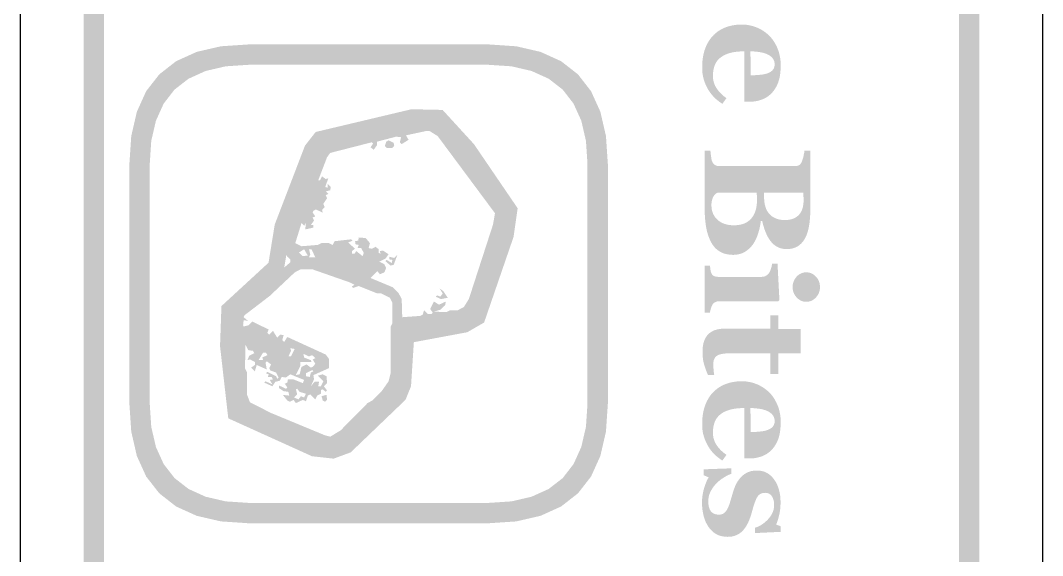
# Model space of a CAD drawing. Header units: millimetres. Extents: x 6 to 297, y 55 to 451.
# Drawn here: x 273.96 to 294.04, y 403.47 to 413.97 of the extents above; entities that cross this region are included whole.
import ezdxf

# ---------------------------------------------------------------- set-up
doc = ezdxf.new("R2010")
doc.units = ezdxf.units.MM
doc.layers.add('CUT', color=1, linetype='Continuous')
doc.layers.add('RASTER', color=7, linetype='Continuous')

msp = doc.modelspace()

# ---------------------------------------------------------------- hatches: boundary and pattern name
at = {"layer": 'RASTER'}
h = msp.add_hatch(color=7, dxfattribs=at)
h.paths.add_polyline_path([(290.6, 450), (291.116, 449.966), (291.563, 449.863), (291.941, 449.691), (292.25, 449.45), (292.491, 449.141), (292.663, 448.763), (292.766, 448.316), (292.8, 447.8), (292.8, 390.6), (292.766, 390.084), (292.662, 389.638), (292.491, 389.259), (292.25, 388.95), (291.941, 388.709), (291.563, 388.538), (291.116, 388.434), (290.6, 388.4), (277.4, 388.4), (276.884, 388.434), (276.438, 388.538), (276.059, 388.709), (275.75, 388.95), (275.509, 389.259), (275.338, 389.638), (275.234, 390.084), (275.2, 390.6), (275.2, 447.8), (275.234, 448.316), (275.338, 448.763), (275.509, 449.141), (275.75, 449.45), (276.059, 449.691), (276.438, 449.863), (276.884, 449.966), (277.4, 450)])
h.paths.add_polyline_path([(290.6, 449.6), (277.4, 449.6), (276.978, 449.572), (276.612, 449.488), (276.303, 449.347), (276.05, 449.15), (275.853, 448.897), (275.713, 448.588), (275.628, 448.222), (275.6, 447.8), (275.6, 390.6), (275.628, 390.178), (275.713, 389.813), (275.853, 389.503), (276.05, 389.25), (276.303, 389.053), (276.612, 388.912), (276.978, 388.828), (277.4, 388.8), (290.6, 388.8), (291.022, 388.828), (291.388, 388.912), (291.697, 389.053), (291.95, 389.25), (292.147, 389.503), (292.287, 389.813), (292.372, 390.178), (292.4, 390.6), (292.4, 447.8), (292.372, 448.222), (292.287, 448.588), (292.147, 448.897), (291.95, 449.15), (291.697, 449.347), (291.388, 449.488), (291.022, 449.572), (290.6, 449.6)], flags=0)
h = msp.add_hatch(color=7, dxfattribs=at)
h.paths.add_polyline_path([(287.75, 412.334), (287.729, 412.347), (287.709, 412.361), (287.689, 412.376), (287.669, 412.391), (287.649, 412.407), (287.63, 412.423), (287.611, 412.44), (287.593, 412.458), (287.574, 412.476), (287.557, 412.496), (287.54, 412.515), (287.524, 412.536), (287.508, 412.556), (287.494, 412.578), (287.479, 412.6), (287.466, 412.623), (287.452, 412.647), (287.44, 412.672), (287.428, 412.697), (287.417, 412.722), (287.407, 412.746), (287.398, 412.771), (287.389, 412.796), (287.382, 412.821), (287.375, 412.847), (287.369, 412.873), (287.364, 412.901), (287.36, 412.929), (287.357, 412.958), (287.355, 412.989), (287.354, 413.02), (287.353, 413.052), (287.354, 413.105), (287.357, 413.157), (287.362, 413.206), (287.369, 413.254), (287.377, 413.3), (287.388, 413.344), (287.4, 413.386), (287.415, 413.426), (287.431, 413.465), (287.448, 413.502), (287.467, 413.537), (287.487, 413.57), (287.508, 413.602), (287.531, 413.632), (287.555, 413.66), (287.58, 413.686), (287.607, 413.711), (287.635, 413.734), (287.663, 413.756), (287.694, 413.776), (287.725, 413.794), (287.757, 413.811), (287.791, 413.826), (287.826, 413.839), (287.861, 413.851), (287.898, 413.862), (287.935, 413.87), (287.973, 413.877), (288.012, 413.883), (288.051, 413.887), (288.091, 413.889), (288.132, 413.89), (288.17, 413.889), (288.206, 413.887), (288.243, 413.882), (288.279, 413.876), (288.314, 413.868), (288.35, 413.859), (288.384, 413.848), (288.419, 413.835), (288.453, 413.821), (288.485, 413.805), (288.517, 413.787), (288.548, 413.769), (288.578, 413.748), (288.607, 413.727), (288.635, 413.704), (288.663, 413.679), (288.688, 413.653), (288.712, 413.626), (288.735, 413.597), (288.757, 413.566), (288.777, 413.534), (288.796, 413.5), (288.814, 413.465), (288.831, 413.428), (288.846, 413.389), (288.859, 413.35), (288.87, 413.309), (288.879, 413.267), (288.887, 413.224), (288.892, 413.18), (288.895, 413.135), (288.896, 413.089), (288.895, 413.039), (288.892, 412.991), (288.889, 412.945), (288.883, 412.902), (288.876, 412.861), (288.868, 412.822), (288.857, 412.786), (288.846, 412.752), (288.833, 412.72), (288.819, 412.689), (288.803, 412.659), (288.786, 412.631), (288.769, 412.605), (288.75, 412.58), (288.729, 412.556), (288.708, 412.533), (288.687, 412.513), (288.664, 412.495), (288.641, 412.477), (288.617, 412.461), (288.592, 412.447), (288.566, 412.434), (288.539, 412.422), (288.511, 412.412), (288.483, 412.403), (288.454, 412.395), (288.424, 412.389), (288.395, 412.383), (288.365, 412.379), (288.335, 412.376), (288.304, 412.374), (288.273, 412.374), (288.178, 412.374), (288.178, 413.364), (288.105, 413.362), (288.037, 413.357), (287.973, 413.348), (287.913, 413.335), (287.859, 413.319), (287.808, 413.299), (287.762, 413.275), (287.721, 413.248), (287.684, 413.217), (287.652, 413.182), (287.625, 413.142), (287.603, 413.099), (287.586, 413.05), (287.574, 412.998), (287.567, 412.942), (287.564, 412.881), (287.565, 412.847), (287.569, 412.814), (287.575, 412.781), (287.583, 412.75), (287.594, 412.719), (287.606, 412.69), (287.622, 412.661), (287.64, 412.633), (287.659, 412.606), (287.68, 412.58), (287.702, 412.555), (287.725, 412.531), (287.75, 412.508), (287.775, 412.486), (287.802, 412.466), (287.831, 412.446)])
h.paths.add_polyline_path([(288.307, 412.894), (288.329, 412.894), (288.351, 412.894), (288.373, 412.895), (288.396, 412.896), (288.418, 412.897), (288.441, 412.899), (288.464, 412.901), (288.487, 412.903), (288.509, 412.905), (288.531, 412.908), (288.551, 412.911), (288.571, 412.915), (288.589, 412.919), (288.606, 412.923), (288.623, 412.928), (288.638, 412.933), (288.654, 412.94), (288.67, 412.947), (288.685, 412.955), (288.698, 412.963), (288.711, 412.972), (288.722, 412.981), (288.732, 412.991), (288.742, 413.002), (288.75, 413.013), (288.757, 413.025), (288.763, 413.037), (288.768, 413.05), (288.772, 413.064), (288.775, 413.079), (288.776, 413.095), (288.777, 413.111), (288.775, 413.138), (288.77, 413.164), (288.761, 413.189), (288.748, 413.212), (288.732, 413.234), (288.713, 413.254), (288.689, 413.273), (288.663, 413.291), (288.632, 413.307), (288.597, 413.321), (288.558, 413.333), (288.515, 413.343), (288.468, 413.351), (288.416, 413.357), (288.361, 413.362), (288.301, 413.364)], flags=0)
h = msp.add_hatch(color=7, dxfattribs=at)
h.paths.add_polyline_path([(283.15, 413.5), (283.701, 413.463), (284.178, 413.353), (284.582, 413.17), (284.913, 412.912), (285.17, 412.582), (285.353, 412.178), (285.463, 411.701), (285.5, 411.15), (285.5, 406.45), (285.463, 405.899), (285.353, 405.422), (285.17, 405.018), (284.913, 404.688), (284.582, 404.43), (284.178, 404.247), (283.701, 404.137), (283.15, 404.1), (278.45, 404.1), (277.899, 404.137), (277.422, 404.247), (277.018, 404.43), (276.688, 404.688), (276.43, 405.018), (276.247, 405.422), (276.137, 405.899), (276.1, 406.45), (276.1, 411.15), (276.137, 411.701), (276.247, 412.178), (276.43, 412.582), (276.688, 412.912), (277.018, 413.17), (277.422, 413.353), (277.899, 413.463), (278.45, 413.5)])
h.paths.add_polyline_path([(283.15, 413.1), (278.45, 413.1), (277.993, 413.07), (277.597, 412.978), (277.262, 412.826), (276.987, 412.613), (276.774, 412.338), (276.622, 412.003), (276.53, 411.607), (276.5, 411.15), (276.5, 406.45), (276.53, 405.993), (276.622, 405.597), (276.774, 405.262), (276.987, 404.988), (277.262, 404.774), (277.597, 404.622), (277.993, 404.53), (278.45, 404.5), (283.15, 404.5), (283.607, 404.53), (284.003, 404.622), (284.338, 404.774), (284.613, 404.987), (284.826, 405.262), (284.978, 405.597), (285.07, 405.993), (285.1, 406.45), (285.1, 411.15), (285.07, 411.607), (284.978, 412.003), (284.826, 412.338), (284.613, 412.613), (284.338, 412.826), (284.003, 412.978), (283.607, 413.07), (283.15, 413.1)], flags=0)
h = msp.add_hatch(color=7, dxfattribs=at)
h.paths.add_polyline_path([(283.728, 410.284), (283.647, 409.72), (283.069, 408.04), (282.737, 407.85), (281.689, 407.655), (281.633, 406.79), (281.526, 406.525), (280.448, 405.492), (280.113, 405.369), (279.688, 405.416), (278.043, 406.16), (277.881, 407.578), (277.909, 408.364), (278.834, 409.215), (278.956, 409.965), (279.55, 411.513), (279.76, 411.781), (281.641, 412.227), (282.254, 412.214), (282.869, 411.543)])
h.paths.add_polyline_path([(283.393, 410.206), (282.618, 411.344), (282.111, 411.897), (281.676, 411.906), (279.943, 411.495), (279.831, 411.353), (279.267, 409.881), (279.132, 409.054), (278.224, 408.219), (278.201, 407.591), (278.34, 406.377), (279.773, 405.729), (280.073, 405.695), (280.274, 405.77), (281.255, 406.709), (281.317, 406.862), (281.386, 407.924), (282.625, 408.155), (282.806, 408.258), (283.335, 409.795), (283.393, 410.206)], flags=0)
h = msp.add_hatch(color=7, dxfattribs=at)
h.paths.add_polyline_path([(283.491, 410.176), (283.502, 410.113), (283.355, 409.6), (282.952, 408.391), (282.853, 408.196), (282.586, 408.061), (281.439, 407.889), (281.413, 406.888), (281.351, 406.73), (281.094, 406.437), (280.925, 406.313), (280.398, 405.778), (280.251, 405.668), (280.13, 405.605), (279.91, 405.605), (278.25, 406.327), (278.188, 406.595), (278.151, 407.474), (278.114, 407.548), (278.114, 408.207), (278.36, 408.475), (278.455, 408.526), (278.616, 408.695), (278.712, 408.746), (279.261, 409.223), (279.261, 409.281), (279.203, 409.333), (279.104, 409.527), (279.141, 409.747), (279.727, 411.286), (279.826, 411.48), (279.899, 411.554), (280.167, 411.653), (281.266, 411.873), (281.633, 411.982), (282.036, 412.019), (282.23, 411.92), (282.34, 411.81), (283.33, 410.491)])
h.paths.add_polyline_path([(283.282, 410.187), (282.157, 411.7), (281.999, 411.799), (281.926, 411.799), (281.534, 411.715), (281.585, 411.627), (281.45, 411.543), (281.413, 411.579), (281.439, 411.678), (281.34, 411.689), (280.962, 411.59), (280.962, 411.517), (280.9, 411.433), (280.837, 411.48), (280.889, 411.554), (280.863, 411.579), (280.046, 411.37), (279.984, 411.286), (279.811, 410.835), (279.848, 410.835), (279.885, 410.909), (279.958, 410.857), (280.009, 410.872), (279.947, 410.7), (279.995, 410.689), (279.995, 410.762), (280.057, 410.7), (280.046, 410.637), (279.958, 410.615), (280.009, 410.564), (279.958, 410.542), (279.984, 410.48), (279.91, 410.37), (279.936, 410.308), (279.885, 410.249), (279.899, 410.198), (279.764, 410.26), (279.716, 410.234), (279.701, 410.198), (279.753, 410.124), (279.701, 410.102), (279.727, 410.04), (279.665, 409.956), (279.716, 409.956), (279.716, 409.904), (279.555, 409.868), (279.569, 409.992), (279.533, 409.941), (279.481, 409.992), (279.36, 409.6), (279.481, 409.538), (279.8, 409.564), (279.874, 409.6), (280.02, 409.6), (280.093, 409.564), (280.13, 409.637), (280.46, 409.674), (280.486, 409.648), (280.398, 409.611), (280.533, 409.49), (280.471, 409.443), (280.471, 409.391), (280.522, 409.391), (280.559, 409.443), (280.68, 409.344), (280.706, 409.406), (280.654, 409.501), (280.581, 409.501), (280.607, 409.564), (280.544, 409.575), (280.533, 409.637), (280.596, 409.648), (280.607, 409.71), (280.742, 409.699), (280.826, 409.6), (280.801, 409.501), (280.863, 409.49), (280.936, 409.527), (280.999, 409.479), (280.999, 409.406), (281.035, 409.391), (281.021, 409.443), (281.083, 409.454), (281.193, 409.38), (281.131, 409.296), (281.01, 409.234), (281.109, 409.186), (281.145, 409.113), (281.109, 409.025), (281.021, 408.988), (280.973, 409.05), (280.837, 408.915), (281.277, 408.732), (281.387, 408.622), (281.45, 408.501), (281.461, 408.145), (281.816, 408.171), (281.864, 408.196), (281.889, 408.281), (281.963, 408.207), (282.036, 408.207), (282.062, 408.233), (282.01, 408.306), (282.084, 408.453), (282.183, 408.391), (282.318, 408.453), (282.303, 408.38), (282.208, 408.292), (282.084, 408.255), (282.329, 408.244), (282.402, 408.281), (282.549, 408.281), (282.67, 408.343), (282.769, 408.501), (283.245, 409.967)], flags=0)
h.paths.add_polyline_path([(282.355, 408.526), (282.219, 408.501), (282.12, 408.548), (282.146, 408.574), (282.208, 408.548), (282.256, 408.611), (282.194, 408.71), (282.267, 408.658)], flags=0)
h.paths.add_polyline_path([(281.365, 409.369), (281.292, 409.171), (281.23, 409.16), (281.131, 409.245), (281.156, 409.27), (281.255, 409.208), (281.266, 409.27), (281.204, 409.281), (281.204, 409.333), (281.303, 409.307)], flags=0)
h.paths.add_polyline_path([(281.292, 411.568), (281.303, 411.506), (281.266, 411.469), (281.156, 411.469), (281.12, 411.506), (281.145, 411.59), (281.193, 411.616)], flags=0)
h.paths.add_polyline_path([(281.266, 408.427), (281.219, 408.526), (281.046, 408.611), (280.973, 408.611), (280.607, 408.757), (280.497, 408.721), (280.471, 408.746), (280.522, 408.783), (280.423, 408.831), (279.69, 409.087), (279.47, 409.087), (279.349, 409.025), (278.858, 408.563), (278.36, 408.182), (278.345, 408.145), (278.433, 408.072), (278.345, 408.087), (278.334, 407.988), (278.345, 407.962), (278.444, 407.988), (278.517, 408.061), (278.836, 407.903), (278.811, 407.841), (278.847, 407.804), (278.921, 407.878), (279.005, 407.742), (279.067, 407.804), (279.13, 407.793), (279.104, 407.694), (279.141, 407.658), (279.203, 407.757), (279.958, 407.412), (280.02, 407.328), (280.02, 407.145), (279.716, 407.009), (279.727, 406.925), (279.665, 406.789), (279.738, 406.877), (279.826, 406.877), (279.811, 406.789), (279.863, 406.789), (279.91, 406.888), (279.8, 406.998), (279.899, 407.024), (279.973, 406.987), (279.984, 406.851), (279.921, 406.789), (279.984, 406.705), (279.958, 406.679), (279.899, 406.73), (279.863, 406.716), (279.863, 406.643), (279.789, 406.606), (279.753, 406.533), (279.654, 406.632), (279.606, 406.606), (279.569, 406.496), (279.507, 406.522), (279.371, 406.459), (279.324, 406.522), (279.25, 406.485), (279.203, 406.511), (279.115, 406.621), (279.24, 406.606), (279.225, 406.679), (279.13, 406.694), (279.042, 406.752), (279.042, 406.804), (279.177, 406.741), (279.203, 406.767), (279.152, 406.84), (279.203, 406.862), (279.214, 406.925), (279.324, 406.925), (279.507, 406.851), (279.533, 406.914), (279.261, 407.024), (279.177, 406.961), (279.093, 406.972), (279.056, 406.899), (278.968, 406.877), (278.91, 406.789), (278.748, 406.862), (278.774, 406.888), (278.91, 406.826), (278.858, 406.914), (278.921, 406.925), (278.895, 406.972), (278.822, 406.972), (278.836, 407.024), (278.785, 407.046), (278.811, 407.071), (278.983, 406.987), (279.005, 406.936), (279.031, 406.961), (278.983, 407.06), (278.873, 407.097), (278.847, 407.145), (278.884, 407.218), (278.8, 407.28), (278.774, 407.255), (278.8, 407.119), (278.602, 407.207), (278.565, 407.082), (278.492, 407.156), (278.565, 407.207), (278.565, 407.266), (278.47, 407.317), (278.419, 407.302), (278.455, 407.39), (278.554, 407.438), (278.528, 407.485), (278.433, 407.5), (278.382, 407.61), (278.371, 407.145), (278.408, 407.071), (278.408, 406.632), (278.47, 406.474), (278.884, 406.265), (279.947, 405.825), (280.046, 405.8), (280.251, 405.924), (280.779, 406.459), (280.874, 406.511), (281.057, 406.694), (281.193, 406.888), (281.23, 407.035), (281.23, 407.951), (281.266, 408.024)], flags=0)
h.paths.add_polyline_path([(279.973, 406.621), (279.984, 406.522), (279.947, 406.485), (279.899, 406.511), (279.874, 406.595)], flags=0)
h.paths.add_polyline_path([(279.753, 409.318), (279.679, 409.479), (279.628, 409.479), (279.654, 409.38), (279.628, 409.318)], flags=0)
h.paths.add_polyline_path([(279.753, 407.339), (279.69, 407.401), (279.628, 407.376), (279.518, 407.427), (279.533, 407.354), (279.665, 407.302), (279.679, 407.266), (279.459, 407.266), (279.459, 407.192), (279.371, 407.009), (279.445, 407.024), (279.481, 407.17), (279.58, 407.218), (279.665, 407.156), (279.701, 407.17), (279.753, 407.229), (279.701, 407.317)], flags=0)
h.paths.add_polyline_path([(279.716, 407.082), (279.69, 407.108), (279.569, 407.046), (279.569, 406.987), (279.643, 406.972), (279.665, 407.06)], flags=0)
h.paths.add_polyline_path([(279.606, 409.355), (279.533, 409.479), (279.434, 409.417), (279.507, 409.344)], flags=0)
h.paths.add_polyline_path([(279.569, 406.643), (279.445, 406.679), (279.397, 406.741), (279.371, 406.73), (279.397, 406.632), (279.335, 406.569), (279.423, 406.533), (279.47, 406.595), (279.533, 406.569)], flags=0)
h.paths.add_polyline_path([(279.349, 407.522), (279.261, 407.537), (279.276, 407.485), (279.225, 407.376), (279.276, 407.376)], flags=0)
h.paths.add_polyline_path([(278.811, 407.401), (278.785, 407.449), (278.726, 407.449), (278.638, 407.302), (278.726, 407.302), (278.712, 407.354)], flags=0)
h = msp.add_hatch(color=7, dxfattribs=at)
h.paths.add_polyline_path([(288.354, 409.58), (288.337, 409.557), (288.319, 409.536), (288.301, 409.515), (288.281, 409.495), (288.26, 409.477), (288.238, 409.46), (288.216, 409.443), (288.192, 409.428), (288.167, 409.414), (288.141, 409.402), (288.114, 409.392), (288.086, 409.384), (288.057, 409.378), (288.026, 409.373), (287.995, 409.37), (287.963, 409.369), (287.924, 409.37), (287.886, 409.374), (287.851, 409.379), (287.817, 409.386), (287.784, 409.395), (287.753, 409.407), (287.723, 409.42), (287.695, 409.436), (287.669, 409.454), (287.643, 409.473), (287.62, 409.494), (287.598, 409.517), (287.577, 409.542), (287.557, 409.569), (287.54, 409.597), (287.523, 409.627), (287.507, 409.661), (287.492, 409.696), (287.478, 409.732), (287.466, 409.769), (287.454, 409.808), (287.444, 409.848), (287.435, 409.889), (287.428, 409.931), (287.421, 409.975), (287.416, 410.021), (287.411, 410.069), (287.407, 410.119), (287.404, 410.17), (287.402, 410.224), (287.4, 410.279), (287.4, 410.336), (287.4, 411.416), (287.514, 411.416), (287.515, 411.404), (287.517, 411.392), (287.518, 411.378), (287.52, 411.365), (287.521, 411.35), (287.523, 411.335), (287.525, 411.318), (287.527, 411.302), (287.53, 411.285), (287.532, 411.27), (287.534, 411.256), (287.537, 411.243), (287.54, 411.232), (287.542, 411.221), (287.545, 411.212), (287.548, 411.205), (287.554, 411.192), (287.56, 411.18), (287.566, 411.169), (287.573, 411.159), (287.581, 411.151), (287.589, 411.143), (287.597, 411.136), (287.606, 411.131), (287.615, 411.126), (287.625, 411.122), (287.636, 411.119), (287.647, 411.116), (287.659, 411.114), (287.672, 411.112), (287.685, 411.111), (287.699, 411.111), (289.164, 411.111), (289.177, 411.111), (289.189, 411.112), (289.201, 411.113), (289.212, 411.115), (289.223, 411.117), (289.233, 411.12), (289.242, 411.123), (289.252, 411.127), (289.26, 411.132), (289.269, 411.138), (289.277, 411.146), (289.285, 411.155), (289.292, 411.165), (289.299, 411.177), (289.306, 411.19), (289.313, 411.205), (289.318, 411.216), (289.322, 411.229), (289.326, 411.241), (289.33, 411.254), (289.334, 411.267), (289.338, 411.281), (289.341, 411.296), (289.345, 411.31), (289.348, 411.325), (289.35, 411.339), (289.353, 411.353), (289.356, 411.367), (289.358, 411.38), (289.36, 411.392), (289.362, 411.404), (289.364, 411.416), (289.479, 411.416), (289.479, 410.286), (289.477, 410.184), (289.471, 410.088), (289.462, 410), (289.449, 409.919), (289.433, 409.846), (289.413, 409.781), (289.389, 409.722), (289.361, 409.671), (289.33, 409.627), (289.296, 409.589), (289.258, 409.556), (289.216, 409.529), (289.171, 409.509), (289.123, 409.494), (289.071, 409.485), (289.016, 409.482), (288.99, 409.483), (288.965, 409.485), (288.94, 409.488), (288.917, 409.493), (288.894, 409.499), (288.872, 409.506), (288.851, 409.515), (288.83, 409.525), (288.811, 409.536), (288.792, 409.548), (288.774, 409.562), (288.756, 409.576), (288.739, 409.592), (288.723, 409.609), (288.707, 409.627), (288.692, 409.646), (288.679, 409.665), (288.666, 409.684), (288.653, 409.704), (288.641, 409.725), (288.63, 409.747), (288.619, 409.77), (288.608, 409.793), (288.598, 409.818), (288.589, 409.843), (288.579, 409.868), (288.57, 409.894), (288.562, 409.921), (288.554, 409.948), (288.546, 409.975), (288.539, 410.003), (288.532, 410.032), (288.504, 410.032), (288.501, 410.003), (288.497, 409.974), (288.492, 409.945), (288.486, 409.915), (288.479, 409.885), (288.472, 409.855), (288.463, 409.825), (288.454, 409.794), (288.444, 409.764), (288.433, 409.735), (288.422, 409.706), (288.409, 409.679), (288.397, 409.653), (288.383, 409.628), (288.369, 409.604), (288.354, 409.58)])
h.paths.add_polyline_path([(288.979, 410.052), (289.021, 410.054), (289.061, 410.058), (289.098, 410.066), (289.133, 410.076), (289.165, 410.09), (289.196, 410.107), (289.223, 410.127), (289.249, 410.149), (289.271, 410.175), (289.291, 410.204), (289.308, 410.236), (289.321, 410.271), (289.332, 410.309), (289.339, 410.35), (289.344, 410.395), (289.345, 410.442), (289.345, 410.449), (289.345, 410.457), (289.345, 410.465), (289.345, 410.474), (289.344, 410.483), (289.344, 410.493), (289.344, 410.503), (289.343, 410.514), (289.343, 410.525), (289.342, 410.536), (289.342, 410.546), (289.341, 410.556), (289.341, 410.565), (289.34, 410.574), (289.34, 410.583), (289.339, 410.591), (288.569, 410.591), (288.569, 410.515), (288.571, 410.458), (288.576, 410.404), (288.584, 410.354), (288.597, 410.309), (288.612, 410.267), (288.631, 410.229), (288.654, 410.195), (288.68, 410.165), (288.708, 410.138), (288.74, 410.115), (288.774, 410.096), (288.81, 410.08), (288.848, 410.068), (288.89, 410.059), (288.933, 410.054), (288.979, 410.052)], flags=0)
h.paths.add_polyline_path([(287.982, 409.95), (288.034, 409.952), (288.084, 409.958), (288.13, 409.968), (288.173, 409.982), (288.213, 410), (288.25, 410.022), (288.284, 410.048), (288.314, 410.078), (288.341, 410.112), (288.365, 410.15), (288.385, 410.191), (288.401, 410.236), (288.414, 410.284), (288.423, 410.335), (288.428, 410.39), (288.43, 410.449), (288.43, 410.456), (288.43, 410.464), (288.429, 410.472), (288.429, 410.481), (288.429, 410.491), (288.429, 410.501), (288.428, 410.512), (288.428, 410.523), (288.427, 410.534), (288.427, 410.545), (288.426, 410.554), (288.426, 410.563), (288.425, 410.571), (288.425, 410.579), (288.424, 410.585), (288.424, 410.591), (287.664, 410.591), (287.65, 410.587), (287.638, 410.581), (287.625, 410.573), (287.614, 410.564), (287.603, 410.553), (287.592, 410.54), (287.582, 410.525), (287.572, 410.509), (287.563, 410.491), (287.556, 410.473), (287.549, 410.453), (287.544, 410.433), (287.54, 410.412), (287.537, 410.389), (287.535, 410.366), (287.535, 410.342), (287.537, 410.3), (287.542, 410.259), (287.551, 410.221), (287.564, 410.184), (287.581, 410.15), (287.601, 410.117), (287.624, 410.087), (287.652, 410.059), (287.683, 410.033), (287.716, 410.011), (287.753, 409.992), (287.793, 409.977), (287.836, 409.965), (287.881, 409.956), (287.93, 409.951), (287.982, 409.95)], flags=0)
h = msp.add_hatch(color=7, dxfattribs=at)
h.paths.add_polyline_path([(287.4, 408.234), (287.4, 409.16), (287.507, 409.16), (287.508, 409.15), (287.508, 409.141), (287.509, 409.132), (287.51, 409.122), (287.511, 409.113), (287.512, 409.104), (287.513, 409.094), (287.514, 409.085), (287.515, 409.076), (287.517, 409.068), (287.518, 409.059), (287.52, 409.051), (287.522, 409.043), (287.524, 409.036), (287.526, 409.029), (287.529, 409.022), (287.534, 409.011), (287.539, 409.001), (287.544, 408.991), (287.55, 408.982), (287.557, 408.975), (287.564, 408.968), (287.571, 408.962), (287.579, 408.956), (287.588, 408.952), (287.597, 408.948), (287.607, 408.945), (287.618, 408.942), (287.629, 408.94), (287.641, 408.938), (287.653, 408.938), (287.667, 408.937), (288.519, 408.937), (288.532, 408.938), (288.544, 408.939), (288.556, 408.941), (288.567, 408.943), (288.578, 408.946), (288.589, 408.95), (288.599, 408.955), (288.609, 408.961), (288.619, 408.967), (288.628, 408.973), (288.636, 408.98), (288.644, 408.987), (288.652, 408.995), (288.659, 409.002), (288.665, 409.011), (288.671, 409.019), (288.676, 409.026), (288.68, 409.034), (288.684, 409.043), (288.689, 409.052), (288.693, 409.063), (288.697, 409.074), (288.701, 409.086), (288.705, 409.099), (288.709, 409.112), (288.713, 409.125), (288.716, 409.138), (288.718, 409.15), (288.721, 409.162), (288.723, 409.174), (288.724, 409.185), (288.726, 409.197), (288.833, 409.197), (288.871, 408.479), (288.849, 408.457), (287.686, 408.457), (287.673, 408.456), (287.661, 408.455), (287.649, 408.454), (287.638, 408.451), (287.628, 408.448), (287.617, 408.444), (287.608, 408.44), (287.598, 408.435), (287.59, 408.429), (287.582, 408.423), (287.574, 408.416), (287.567, 408.408), (287.561, 408.4), (287.555, 408.391), (287.55, 408.382), (287.545, 408.372), (287.542, 408.364), (287.539, 408.357), (287.536, 408.349), (287.533, 408.341), (287.53, 408.333), (287.527, 408.325), (287.524, 408.316), (287.522, 408.307), (287.519, 408.299), (287.517, 408.29), (287.515, 408.281), (287.513, 408.272), (287.511, 408.262), (287.509, 408.253), (287.508, 408.244), (287.507, 408.234)])
h.paths.add_polyline_path([(289.398, 408.448), (289.371, 408.449), (289.344, 408.453), (289.319, 408.46), (289.295, 408.469), (289.272, 408.482), (289.25, 408.496), (289.228, 408.514), (289.208, 408.534), (289.19, 408.556), (289.174, 408.579), (289.161, 408.602), (289.15, 408.627), (289.141, 408.653), (289.135, 408.68), (289.131, 408.708), (289.13, 408.737), (289.131, 408.766), (289.135, 408.794), (289.141, 408.821), (289.15, 408.847), (289.161, 408.872), (289.174, 408.896), (289.19, 408.919), (289.208, 408.941), (289.228, 408.961), (289.25, 408.978), (289.272, 408.993), (289.295, 409.005), (289.319, 409.015), (289.344, 409.021), (289.371, 409.025), (289.398, 409.027), (289.425, 409.025), (289.452, 409.021), (289.477, 409.015), (289.501, 409.005), (289.525, 408.993), (289.547, 408.978), (289.568, 408.961), (289.588, 408.941), (289.607, 408.919), (289.623, 408.896), (289.637, 408.872), (289.648, 408.847), (289.656, 408.821), (289.663, 408.794), (289.666, 408.766), (289.668, 408.737), (289.666, 408.707), (289.663, 408.679), (289.656, 408.652), (289.648, 408.626), (289.637, 408.601), (289.623, 408.578), (289.607, 408.555), (289.588, 408.533), (289.568, 408.513), (289.547, 408.496), (289.525, 408.481), (289.501, 408.469), (289.477, 408.46), (289.452, 408.453), (289.425, 408.449), (289.398, 408.448)])
for points in [[(287.467, 407.01), (287.457, 407.033), (287.447, 407.057), (287.438, 407.082), (287.428, 407.107), (287.419, 407.132), (287.41, 407.158), (287.402, 407.184), (287.393, 407.21), (287.386, 407.238), (287.379, 407.267), (287.373, 407.297), (287.369, 407.329), (287.365, 407.362), (287.363, 407.397), (287.361, 407.433), (287.36, 407.471), (287.362, 407.526), (287.367, 407.578), (287.376, 407.626), (287.388, 407.67), (287.404, 407.711), (287.423, 407.747), (287.446, 407.781), (287.472, 407.81), (287.501, 407.836), (287.533, 407.858), (287.569, 407.878), (287.607, 407.893), (287.648, 407.905), (287.692, 407.914), (287.74, 407.919), (287.79, 407.921), (288.689, 407.921), (288.689, 408.184), (288.847, 408.184), (288.847, 407.915), (289.291, 407.915), (289.291, 407.439), (288.847, 407.439), (288.847, 407.029), (288.689, 407.029), (288.689, 407.436), (287.886, 407.436), (287.845, 407.435), (287.807, 407.433), (287.772, 407.429), (287.74, 407.424), (287.711, 407.417), (287.685, 407.409), (287.663, 407.399), (287.643, 407.388), (287.626, 407.375), (287.612, 407.36), (287.599, 407.342), (287.589, 407.322), (287.581, 407.299), (287.576, 407.274), (287.573, 407.247), (287.571, 407.218), (287.571, 407.207), (287.572, 407.196), (287.572, 407.184), (287.573, 407.17), (287.574, 407.156), (287.575, 407.141), (287.576, 407.125), (287.577, 407.108), (287.579, 407.091), (287.58, 407.075), (287.582, 407.061), (287.583, 407.048), (287.585, 407.036), (287.587, 407.026), (287.589, 407.017), (287.59, 407.01)], [(287.35, 404.513), (287.351, 404.549), (287.353, 404.584), (287.356, 404.619), (287.361, 404.654), (287.367, 404.689), (287.374, 404.723), (287.382, 404.757), (287.392, 404.791), (287.402, 404.824), (287.413, 404.855), (287.424, 404.884), (287.435, 404.911), (287.446, 404.937), (287.457, 404.96), (287.469, 404.982), (287.481, 405.001), (287.381, 405.045), (287.381, 405.159), (287.927, 405.179), (287.927, 405.072), (287.911, 405.066), (287.893, 405.059), (287.876, 405.051), (287.857, 405.042), (287.838, 405.033), (287.819, 405.022), (287.799, 405.011), (287.779, 404.998), (287.758, 404.985), (287.738, 404.972), (287.719, 404.958), (287.7, 404.943), (287.682, 404.929), (287.664, 404.913), (287.647, 404.897), (287.63, 404.881), (287.614, 404.864), (287.598, 404.845), (287.583, 404.827), (287.569, 404.807), (287.556, 404.787), (287.543, 404.767), (287.53, 404.746), (287.519, 404.724), (287.508, 404.701), (287.499, 404.679), (287.491, 404.655), (287.485, 404.632), (287.48, 404.608), (287.476, 404.584), (287.474, 404.559), (287.473, 404.534), (287.474, 404.502), (287.476, 404.472), (287.481, 404.444), (287.486, 404.418), (287.494, 404.394), (287.502, 404.372), (287.513, 404.353), (287.525, 404.335), (287.539, 404.32), (287.555, 404.307), (287.572, 404.296), (287.591, 404.287), (287.612, 404.279), (287.635, 404.274), (287.659, 404.271), (287.686, 404.27), (287.7, 404.271), (287.714, 404.272), (287.727, 404.274), (287.739, 404.278), (287.751, 404.282), (287.762, 404.287), (287.772, 404.293), (287.782, 404.3), (287.792, 404.307), (287.801, 404.316), (287.809, 404.325), (287.818, 404.334), (287.826, 404.345), (287.834, 404.356), (287.841, 404.368), (287.848, 404.38), (287.855, 404.395), (287.862, 404.409), (287.869, 404.425), (287.875, 404.44), (287.881, 404.456), (287.887, 404.472), (287.893, 404.489), (287.898, 404.505), (287.903, 404.523), (287.909, 404.541), (287.915, 404.561), (287.921, 404.581), (287.927, 404.603), (287.934, 404.625), (287.941, 404.649), (287.948, 404.673), (287.955, 404.698), (287.963, 404.721), (287.97, 404.744), (287.977, 404.766), (287.985, 404.786), (287.992, 404.806), (288, 404.826), (288.007, 404.844), (288.015, 404.862), (288.024, 404.88), (288.035, 404.898), (288.046, 404.916), (288.058, 404.935), (288.072, 404.953), (288.086, 404.972), (288.102, 404.991), (288.116, 405.007), (288.132, 405.022), (288.148, 405.037), (288.165, 405.05), (288.182, 405.063), (288.201, 405.075), (288.22, 405.086), (288.239, 405.096), (288.26, 405.106), (288.282, 405.114), (288.304, 405.121), (288.328, 405.126), (288.352, 405.13), (288.378, 405.134), (288.404, 405.135), (288.431, 405.136), (288.482, 405.133), (288.53, 405.125), (288.575, 405.112), (288.618, 405.093), (288.659, 405.068), (288.697, 405.038), (288.732, 405.003), (288.765, 404.962), (288.795, 404.917), (288.821, 404.869), (288.843, 404.817), (288.861, 404.762), (288.875, 404.703), (288.885, 404.642), (288.891, 404.576), (288.893, 404.508), (288.892, 404.475), (288.891, 404.442), (288.889, 404.411), (288.886, 404.38), (288.882, 404.349), (288.877, 404.32), (288.872, 404.291), (288.866, 404.262), (288.859, 404.235), (288.852, 404.208), (288.845, 404.183), (288.837, 404.159), (288.83, 404.136), (288.822, 404.114), (288.814, 404.094), (288.806, 404.074), (288.893, 404.043), (288.893, 403.932), (288.393, 403.908), (288.393, 404.013), (288.431, 404.026), (288.467, 404.043), (288.502, 404.061), (288.535, 404.082), (288.567, 404.105), (288.598, 404.131), (288.628, 404.158), (288.656, 404.188), (288.682, 404.22), (288.704, 404.252), (288.723, 404.284), (288.739, 404.318), (288.751, 404.351), (288.76, 404.386), (288.765, 404.421), (288.767, 404.456), (288.766, 404.484), (288.764, 404.51), (288.76, 404.534), (288.755, 404.557), (288.748, 404.578), (288.74, 404.598), (288.731, 404.617), (288.72, 404.634), (288.708, 404.649), (288.694, 404.662), (288.68, 404.673), (288.664, 404.682), (288.647, 404.689), (288.629, 404.694), (288.61, 404.697), (288.589, 404.698), (288.563, 404.697), (288.538, 404.692), (288.515, 404.685), (288.494, 404.674), (288.474, 404.661), (288.457, 404.645), (288.442, 404.626), (288.428, 404.604), (288.416, 404.579), (288.404, 404.552), (288.392, 404.522), (288.38, 404.49), (288.368, 404.456), (288.357, 404.419), (288.346, 404.38), (288.335, 404.339), (288.317, 404.276), (288.298, 404.217), (288.277, 404.162), (288.255, 404.112), (288.231, 404.066), (288.206, 404.025), (288.179, 403.988), (288.151, 403.955), (288.121, 403.927), (288.089, 403.902), (288.054, 403.881), (288.018, 403.864), (287.98, 403.851), (287.94, 403.841), (287.898, 403.836), (287.854, 403.834), (287.796, 403.837), (287.741, 403.846), (287.689, 403.86), (287.641, 403.881), (287.596, 403.907), (287.555, 403.94), (287.517, 403.978), (287.482, 404.022), (287.451, 404.071), (287.424, 404.123), (287.402, 404.179), (287.383, 404.239), (287.369, 404.302), (287.358, 404.369), (287.352, 404.439), (287.35, 404.513)]]:
    msp.add_hatch(color=7, dxfattribs=at).paths.add_polyline_path(points)
h = msp.add_hatch(color=7, dxfattribs=at)
h.paths.add_polyline_path([(287.75, 405.332), (287.729, 405.345), (287.709, 405.359), (287.689, 405.374), (287.669, 405.389), (287.649, 405.405), (287.63, 405.421), (287.611, 405.438), (287.593, 405.456), (287.574, 405.475), (287.557, 405.494), (287.54, 405.513), (287.524, 405.534), (287.508, 405.554), (287.494, 405.576), (287.479, 405.598), (287.466, 405.621), (287.452, 405.645), (287.44, 405.67), (287.428, 405.695), (287.417, 405.72), (287.407, 405.744), (287.398, 405.769), (287.389, 405.794), (287.382, 405.819), (287.375, 405.845), (287.369, 405.871), (287.364, 405.899), (287.36, 405.927), (287.357, 405.957), (287.355, 405.987), (287.354, 406.018), (287.353, 406.05), (287.354, 406.103), (287.357, 406.155), (287.362, 406.204), (287.369, 406.252), (287.377, 406.298), (287.388, 406.342), (287.4, 406.384), (287.415, 406.424), (287.431, 406.463), (287.448, 406.5), (287.467, 406.535), (287.487, 406.568), (287.508, 406.6), (287.531, 406.63), (287.555, 406.658), (287.58, 406.684), (287.607, 406.709), (287.635, 406.732), (287.663, 406.754), (287.694, 406.774), (287.725, 406.792), (287.757, 406.809), (287.791, 406.824), (287.826, 406.837), (287.861, 406.849), (287.898, 406.86), (287.935, 406.868), (287.973, 406.875), (288.012, 406.881), (288.051, 406.885), (288.091, 406.887), (288.132, 406.888), (288.17, 406.887), (288.206, 406.885), (288.243, 406.88), (288.279, 406.874), (288.314, 406.867), (288.35, 406.857), (288.384, 406.846), (288.419, 406.833), (288.453, 406.819), (288.485, 406.803), (288.517, 406.785), (288.548, 406.767), (288.578, 406.746), (288.607, 406.725), (288.635, 406.702), (288.663, 406.677), (288.688, 406.651), (288.712, 406.624), (288.735, 406.595), (288.757, 406.564), (288.777, 406.532), (288.796, 406.498), (288.814, 406.463), (288.831, 406.426), (288.846, 406.387), (288.859, 406.348), (288.87, 406.307), (288.879, 406.265), (288.887, 406.222), (288.892, 406.178), (288.895, 406.133), (288.896, 406.087), (288.895, 406.037), (288.892, 405.989), (288.889, 405.943), (288.883, 405.9), (288.876, 405.859), (288.868, 405.82), (288.857, 405.784), (288.846, 405.75), (288.833, 405.718), (288.819, 405.687), (288.803, 405.657), (288.786, 405.629), (288.769, 405.603), (288.75, 405.578), (288.729, 405.554), (288.708, 405.532), (288.687, 405.511), (288.664, 405.493), (288.641, 405.475), (288.617, 405.459), (288.592, 405.445), (288.566, 405.432), (288.539, 405.42), (288.511, 405.41), (288.483, 405.401), (288.454, 405.393), (288.424, 405.387), (288.395, 405.381), (288.365, 405.377), (288.335, 405.374), (288.304, 405.372), (288.273, 405.372), (288.178, 405.372), (288.178, 406.362), (288.105, 406.36), (288.037, 406.355), (287.973, 406.346), (287.913, 406.333), (287.859, 406.317), (287.808, 406.297), (287.762, 406.274), (287.721, 406.246), (287.684, 406.215), (287.652, 406.18), (287.625, 406.14), (287.603, 406.097), (287.586, 406.049), (287.574, 405.996), (287.567, 405.94), (287.564, 405.879), (287.565, 405.845), (287.569, 405.812), (287.575, 405.779), (287.583, 405.748), (287.594, 405.717), (287.606, 405.688), (287.622, 405.659), (287.64, 405.631), (287.659, 405.604), (287.68, 405.578), (287.702, 405.553), (287.725, 405.529), (287.75, 405.506), (287.775, 405.484), (287.802, 405.464), (287.831, 405.444)])
h.paths.add_polyline_path([(288.307, 405.892), (288.329, 405.892), (288.351, 405.892), (288.373, 405.893), (288.396, 405.894), (288.418, 405.895), (288.441, 405.897), (288.464, 405.899), (288.487, 405.901), (288.509, 405.903), (288.531, 405.906), (288.551, 405.909), (288.571, 405.913), (288.589, 405.917), (288.606, 405.921), (288.623, 405.926), (288.638, 405.931), (288.654, 405.938), (288.67, 405.945), (288.685, 405.953), (288.698, 405.961), (288.711, 405.97), (288.722, 405.979), (288.732, 405.989), (288.742, 406), (288.75, 406.011), (288.757, 406.023), (288.763, 406.035), (288.768, 406.048), (288.772, 406.062), (288.775, 406.077), (288.776, 406.093), (288.777, 406.109), (288.775, 406.136), (288.77, 406.162), (288.761, 406.187), (288.748, 406.21), (288.732, 406.232), (288.713, 406.252), (288.689, 406.271), (288.663, 406.289), (288.632, 406.305), (288.597, 406.319), (288.558, 406.331), (288.515, 406.341), (288.468, 406.349), (288.416, 406.355), (288.361, 406.36), (288.301, 406.362)], flags=0)

# ---------------------------------------------------------------- linework, layer by layer
at = {"layer": 'CUT'}
for points in [[(273.96, 390.199), (273.96, 448.201)], [(294.04, 448.201), (294.04, 390.199)]]:
    msp.add_lwpolyline(points, dxfattribs=at)

doc.saveas('drawing.dxf')
